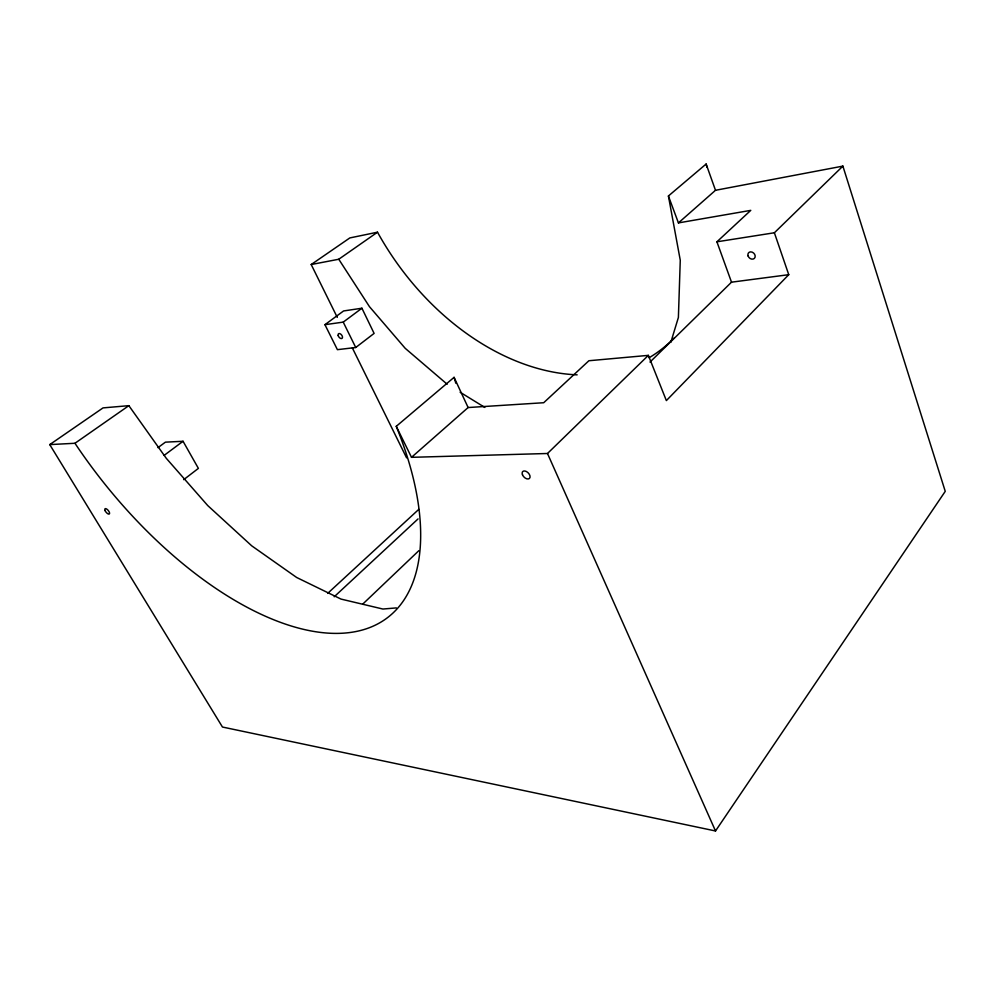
<?xml version="1.0" encoding="UTF-8"?>
<svg xmlns="http://www.w3.org/2000/svg" width="995" height="995" viewBox="0 0 995 995"><rect width="100%" height="100%" fill="white"/><g stroke="black" fill="none" stroke-linecap="round" stroke-linejoin="round"><path stroke-width="1.49" d="M670.817 342.317L678.391 317.455L680.269 260.242L668.416 195.99L706.127 164.026L715.492 190.294L678.428 222.905L668.416 195.99M396.346 607.908L382.913 609.039L341.024 599.089L296.684 577.498L251.723 545.832L207.768 505.597L166.314 458.347L128.852 405.661L103.032 407.9L49.75 444.603L222.457 727.034L715.517 830.974L945.25 491.343L842.889 166.115L715.492 190.294M842.889 166.115L774.384 232.768L788.749 274.682L666.364 400.599L648.367 355.364L588.903 360.737L543.705 402.726L468.123 407.54L411.507 457.327L396.259 426.333L454.081 377.341L468.123 407.54M650.009 362.068L731.512 282.182L788.749 274.682M411.507 457.327L547.486 453.496L648.367 355.364M362.777 604.077L418.87 550.658M334.208 596.776L418.049 518.917M731.512 282.182L716.91 241.81L750.765 210.368L678.428 222.905M327.641 593.406L418.771 509.378M183.702 479.665L198.391 468.384L183.055 441.282L165.419 442.153L157.969 447.638M355.737 347.504L374.108 333.4L361.919 308.226L343.586 310.95L324.942 324.681L337.404 349.668L355.737 347.504L343.238 322.119L324.942 324.681M164.1 455.399L183.055 441.282M343.238 322.119L361.919 308.226M49.75 444.603L74.961 443.272L128.852 405.661M337.28 317.38L311.199 264.533L338.76 259.247L377.503 232.196A229.721 164.523 56.7 0 0 577.162 374.841M311.199 264.533L349.83 237.929L377.503 232.196M716.91 241.81L774.384 232.768M447.165 384.232L405.189 348.3L369.456 306.659L338.76 259.247M460.15 392.241L484.839 407.44M352.379 347.989L406.607 457.862M547.486 453.496L715.517 830.974M454.081 377.341L455.822 383.224M396.259 426.333A287.928 142.098 52.2 0 1 342.056 633.243A287.928 142.098 52.2 0 1 74.961 443.272M706.127 164.026A229.721 164.523 56.7 0 1 706.898 167.11M673.901 338.188A229.721 164.523 56.7 0 1 649.113 357.727M338.2 335.626A2.91 1.692 52.7 0 0 341.969 338.424A2.91 1.692 52.7 0 0 340.713 334.109A2.91 1.692 52.7 0 0 338.2 335.626M105.084 510.622A3.383 1.393 50.6 0 0 109.239 514.042A3.383 1.393 50.6 0 0 107.224 509.44A3.383 1.393 50.6 0 0 105.084 510.622M522.474 474.802A4.826 2.973 45.7 0 0 529.34 478.533A4.826 2.973 45.7 0 0 526.479 471.555A4.826 2.973 45.7 0 0 522.474 474.802M748.116 256.013A4.017 3.221 44.9 0 0 754.347 258.401A4.017 3.221 44.9 0 0 752.158 252.145A4.017 3.221 44.9 0 0 748.116 256.013"/></g></svg>
